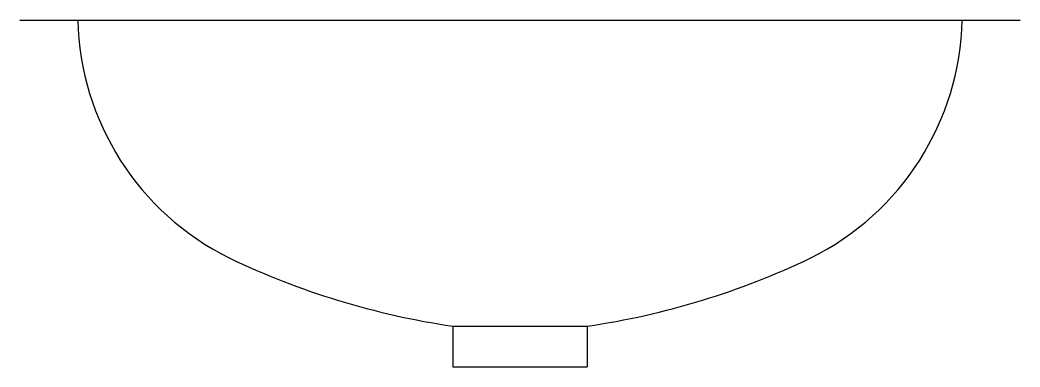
# Model space of a CAD drawing. Extents: x 425.174 to 425.664, y 178.849 to 179.019.
import ezdxf

# ---------------------------------------------------------------- set-up
doc = ezdxf.new("R2010")
doc.units = 0
doc.header["$LTSCALE"] = 1500
doc.header["$MEASUREMENT"] = 0
doc.layers.add('PECAS', color=2, linetype='CONTINUOUS')

msp = doc.modelspace()

# ---------------------------------------------------------------- linework, layer by layer
at = {"layer": 'PECAS'}
for p, q in [((425.1739498537589, 179.0186177333483), (425.6639498477589, 179.0186177333483)), ((425.3859690817589, 178.8686177333483), (425.4519306197589, 178.8686177333483)), ((425.3859690817589, 178.8686177333483), (425.3859690817589, 178.8486177333483)), ((425.4519306197589, 178.8686177333483), (425.4519306197589, 178.8486177333483)), ((425.3859690817589, 178.8486177333483), (425.4519306197589, 178.8486177333483))]:
    msp.add_line(p, q, dxfattribs=at)
for points in [[(425.2764211504262, 178.9020545626086, 0.0751636837422109), (425.3860127681856, 178.8686177333483)], [(425.4519306197589, 178.8686177333483, 0.0750799361837375), (425.5614785510916, 178.9020545626086, 0.08971658218788124)]]:
    msp.add_lwpolyline(points, format="xyb", dxfattribs=at)
for centre, start, end in [((425.3358488157589, 179.0217427323483), 181.3400129957626, 243.594646), ((425.5020508857589, 179.0217427323483), 296.405354, 358.6599870042375)]:
    msp.add_arc(centre, 0.133629732, start, end, dxfattribs=at)

doc.saveas('drawing.dxf')
